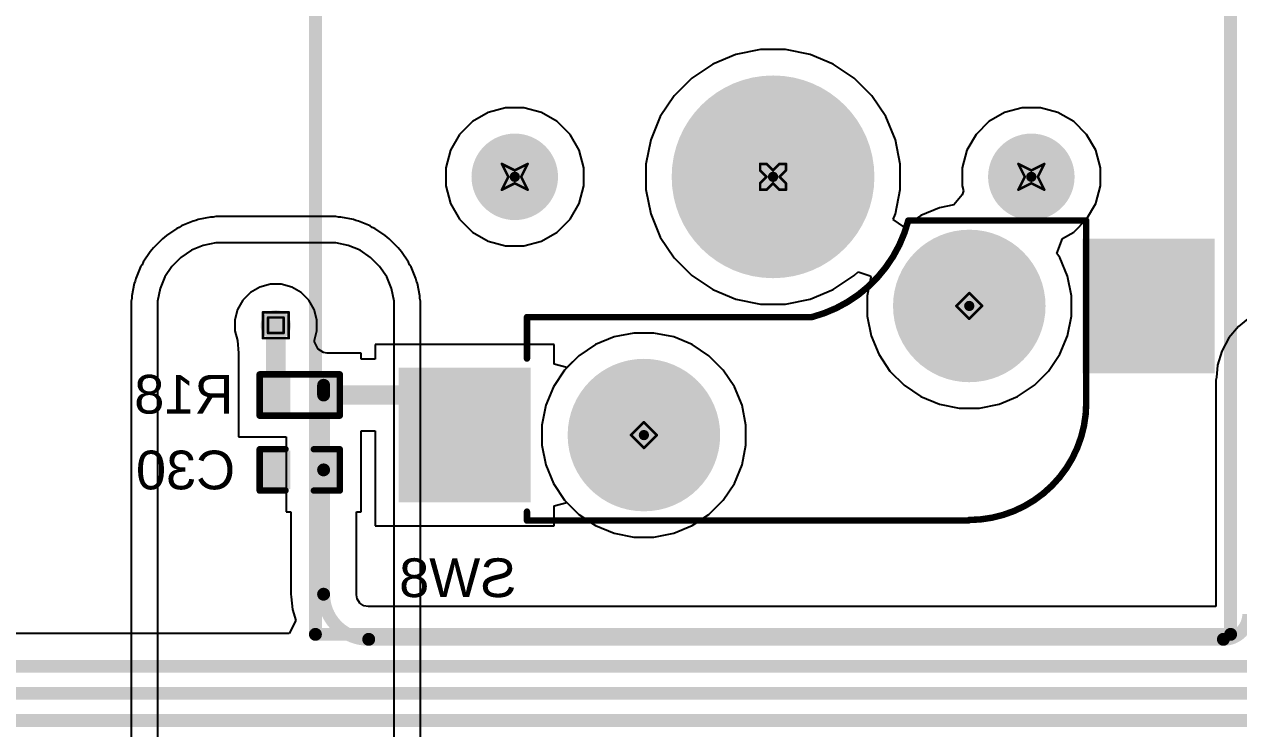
# Model space of a CAD drawing. Header units: inches. Extents: x 0 to 386, y 0 to 148.
# Drawn here: x 84.36 to 108.24, y 49.8 to 63.66 of the extents above; entities that cross this region are included whole.
import ezdxf

# ---------------------------------------------------------------- set-up
doc = ezdxf.new("R2010")
doc.units = ezdxf.units.IN
for name, color, linetype in [('Bottom Layer', 5, 'Continuous'), ('Bottom Overlay', 54, 'Continuous'), ('Bottom Paste', 16, 'Continuous'), ('Bottom Solder', 6, 'Continuous'), ('Drill Drawing', 1, 'Continuous'), ('Pad Holes', 156, 'Continuous'), ('Top Layer', 1, 'Continuous'), ('Top Overlay', 2, 'Continuous'), ('Top Solder', 216, 'Continuous'), ('Via Holes', 16, 'Continuous')]:
    doc.layers.add(name, color=color, linetype=linetype)
doc.styles.add('Arial', font='', dxfattribs={"height": 0.2})
doc.styles.get('Arial').set_extended_font_data('Arial')

# ---------------------------------------------------------------- blocks, each defined once
blk = doc.blocks.new('CPG151101S11_16_B_19')
at = {"layer": 'Bottom Layer'}
for points in [[(5.4750081, 3.8150038), (7.975003099999999, 3.8150038), (7.975003099999999, 1.2649962), (5.4750081, 1.2649962)], [(-7.975003099999999, 1.2750038), (-5.4750081, 1.2750038), (-5.4750081, -1.2750038), (-7.975003099999999, -1.2750038)]]:
    blk.add_hatch(color=5, dxfattribs=at).paths.add_polyline_path(points)
at = {"layer": 'Bottom Paste'}
for points in [[(5.4750081, 3.8150038), (7.975003099999999, 3.8150038), (7.975003099999999, 1.2649962), (5.4750081, 1.2649962)], [(-7.975003099999999, 1.2750038), (-5.4750081, 1.2750038), (-5.4750081, -1.2750038), (-7.975003099999999, -1.2750038)]]:
    blk.add_hatch(color=16, dxfattribs=at).paths.add_polyline_path(points)
at = {"layer": 'Bottom Solder'}
for points in [[(5.4249955, 3.8650164), (8.025015699999999, 3.8650164), (8.025015699999999, 1.2149836), (5.4249955, 1.2149836)], [(-8.025015699999999, 1.3250164), (-5.4249955, 1.3250164), (-5.4249955, -1.3250164), (-8.025015699999999, -1.3250164)]]:
    blk.add_hatch(color=6, dxfattribs=at).paths.add_polyline_path(points)
h = blk.add_hatch(color=6, dxfattribs=at)
edge = h.paths.add_edge_path()
edge.add_arc((3.199892, 2.54), 0.1016, 0, 360)
h = blk.add_hatch(color=6, dxfattribs=at)
edge = h.paths.add_edge_path()
edge.add_arc((-3.199892, 0), 0.1016, 0, 360)
h = blk.add_hatch(color=6, dxfattribs=at)
edge = h.paths.add_edge_path()
edge.add_arc((-4.420108, -2.54), 0.1016, 0, 360)
h = blk.add_hatch(color=6, dxfattribs=at)
edge = h.paths.add_edge_path()
edge.add_arc((0.6598919999999999, -2.54), 0.1016, 0, 360)
h = blk.add_hatch(color=6, dxfattribs=at)
edge = h.paths.add_edge_path()
edge.add_arc((5.739891999999999, -2.54), 0.1016, 0, 360)
at = {"layer": 'Pad Holes'}
h = blk.add_hatch(color=7, dxfattribs=at)
edge = h.paths.add_edge_path()
edge.add_arc((3.199892, 2.54), 1.499997, 0, 360)
h = blk.add_hatch(color=7, dxfattribs=at)
edge = h.paths.add_edge_path()
edge.add_arc((-3.199892, 0), 1.499997, 0, 360)
h = blk.add_hatch(color=7, dxfattribs=at)
edge = h.paths.add_edge_path()
edge.add_arc((0.6598919999999999, -2.54), 1.9939, 0, 360)
h = blk.add_hatch(color=7, dxfattribs=at)
edge = h.paths.add_edge_path()
edge.add_arc((-4.420108, -2.54), 0.8509, 0, 360)
h = blk.add_hatch(color=7, dxfattribs=at)
edge = h.paths.add_edge_path()
edge.add_arc((5.739891999999999, -2.54), 0.8509, 0, 360)
at = {"layer": 'Top Solder'}
h = blk.add_hatch(color=216, dxfattribs=at)
edge = h.paths.add_edge_path()
edge.add_arc((3.199892, 2.54), 0.1016, 0, 360)
h = blk.add_hatch(color=216, dxfattribs=at)
edge = h.paths.add_edge_path()
edge.add_arc((-3.199892, 0), 0.1016, 0, 360)
h = blk.add_hatch(color=216, dxfattribs=at)
edge = h.paths.add_edge_path()
edge.add_arc((-4.420108, -2.54), 0.1016, 0, 360)
h = blk.add_hatch(color=216, dxfattribs=at)
edge = h.paths.add_edge_path()
edge.add_arc((0.6598919999999999, -2.54), 0.1016, 0, 360)
h = blk.add_hatch(color=216, dxfattribs=at)
edge = h.paths.add_edge_path()
edge.add_arc((5.739891999999999, -2.54), 0.1016, 0, 360)
at = {"layer": 'Bottom Overlay', "const_width": 0.127}
for points in [[(-5.499989, 1.9063716, -0.4142135623730951), (-3.1963614, 4.209999199999999)], [(5.499989, 4.2200068, -0.4142135623730951), (5.4899814, 4.209999199999999)], [(-1.99999854, -1.67998394, -0.2716855530014931), (-0.09999726, 0.22001734)]]:
    blk.add_lwpolyline(points, format="xyb", dxfattribs=at)
at = {"layer": 'Bottom Overlay', "const_width": 0.0635}
for points in [[(-3.2281114, 4.209999199999999, 1), (-3.1646114, 4.209999199999999, 1)], [(-3.2181038, 4.2200068, 1), (-3.1546038, 4.2200068, 1)], [(5.4582314, 4.209999199999999, 1), (5.521731399999999, 4.209999199999999, 1)], [(5.468239, 4.2200068, 1), (5.531739, 4.2200068, 1)], [(5.468239, 4.2200068, 1), (5.531739, 4.2200068, 1)], [(5.468239, 4.2200068, 1), (5.531739, 4.2200068, 1)], [(5.468239, 4.046143799999999, 1), (5.531739, 4.046143799999999, 1)], [(-5.531739, 1.9063716, 1), (-5.468239, 1.9063716, 1)], [(-5.531739, 1.9063716, 1), (-5.468239, 1.9063716, 1)], [(5.468239, 1.0338562, 1), (5.531739, 1.0338562, 1)], [(5.468239, 0.4700016, 1), (5.531739, 0.4700016, 1)], [(5.468239, 0.4700016, 1), (5.531739, 0.4700016, 1)], [(5.4682644, 0.4699508, 1), (5.5317644, 0.4699508, 1)], [(5.4682644, 0.4699508, 1), (5.5317644, 0.4699508, 1)], [(-0.1317498, 0.2200148, 1), (-0.0682498, 0.2200148, 1)], [(-0.13174726, 0.22001734, 1), (-0.06824726, 0.22001734, 1)], [(0.1182624, 0.2200148, 1), (0.1817624, 0.2200148, 1)], [(0.1182624, 0.2200148, 1), (0.1817624, 0.2200148, 1)], [(1.1582654, 0.2200148, 1), (1.2217654, 0.2200148, 1)], [(1.1582654, 0.2200148, 1), (1.2217654, 0.2200148, 1)], [(5.4682644, 0.2200148, 1), (5.5317644, 0.2200148, 1)], [(5.4682644, 0.2200148, 1), (5.5317644, 0.2200148, 1)], [(-5.531739, -1.5061438, 1), (-5.468239, -1.5061438, 1)], [(-5.531739, -1.5061438, 1), (-5.468239, -1.5061438, 1)], [(-5.531739, -1.6799814, 1), (-5.468239, -1.6799814, 1)], [(-5.531739, -1.6799814, 1), (-5.468239, -1.6799814, 1)], [(-2.03174854, -1.67998394, 1), (-1.96824854, -1.67998394, 1)], [(-2.031746, -1.6799814, 1), (-1.968246, -1.6799814, 1)]]:
    blk.add_lwpolyline(points, format="xyb", close=True, dxfattribs=at)
at = {"layer": 'Bottom Overlay', "const_width": 0.127}
for points in [[(5.499989, 4.2200068), (-3.1863538, 4.2200068)], [(5.499989, 4.2200068), (5.499989, 4.046143799999999)], [(-5.499989, 1.9063716), (-5.499989, -1.5061438)], [(5.499989, 1.0338562), (5.499989, 0.4700016)], [(5.5000144, 0.4699508), (5.499989, 0.4700016)], [(5.5000144, 0.4699508), (5.5000144, 0.2200148)], [(0.1500124, 0.2200148), (-0.0999998, 0.2200148)], [(1.1900154, 0.2200148), (0.1500124, 0.2200148)], [(5.5000144, 0.2200148), (1.1900154, 0.2200148)], [(-5.499989, -1.5061438), (-5.499989, -1.6799814)], [(-1.999996, -1.6799814), (-5.499989, -1.6799814)]]:
    blk.add_lwpolyline(points, dxfattribs=at)
blk = doc.blocks.new('R___0402_B_55')
at = {"layer": 'Bottom Layer'}
for points in [[(-0.2412999999999999, 0.3174999999999999), (-0.2413000000000001, -0.3175), (-0.6985, -0.3174999999999999), (-0.6985, 0.3175)], [(0.6985, 0.3174999999999999), (0.6985, -0.3175), (0.2412999999999999, -0.3174999999999999), (0.2413000000000001, 0.3175)]]:
    blk.add_hatch(color=5, dxfattribs=at).paths.add_polyline_path(points)
at = {"layer": 'Bottom Paste'}
for points in [[(-0.2412999999999999, 0.3174999999999999), (-0.2413000000000001, -0.3175), (-0.6985, -0.3174999999999999), (-0.6985, 0.3175)], [(0.6985, 0.3174999999999999), (0.6985, -0.3175), (0.2412999999999999, -0.3174999999999999), (0.2413000000000001, 0.3175)]]:
    blk.add_hatch(color=16, dxfattribs=at).paths.add_polyline_path(points)
at = {"layer": 'Bottom Solder'}
for points in [[(-0.1862988399999999, 0.3725011599999999), (-0.18629884, -0.3725011600000001), (-0.75350116, -0.3725011599999999), (-0.75350116, 0.3725011600000001)], [(0.75350116, 0.3725011599999999), (0.75350116, -0.3725011600000001), (0.1862988399999999, -0.3725011599999999), (0.18629884, 0.3725011600000001)]]:
    blk.add_hatch(color=6, dxfattribs=at).paths.add_polyline_path(points)
at = {"layer": 'Bottom Overlay'}
for points, const_width in [([(-0.7874, 0.4064), (0.7874, 0.4064)], 0.127), ([(-0.7874, -0.4064), (-0.7874, 0.4064)], 0.127), ([(-0.8128, 0.4318), (0.8128, 0.4318)], 0.0032258), ([(0.7874, -0.4064), (0.7874, 0.4064)], 0.127), ([(-0.7874, -0.4064), (0.7874, -0.4064)], 0.127)]:
    blk.add_lwpolyline(points, dxfattribs=dict(at, const_width=const_width))
for points, const_width in [([(-0.8191499999999999, 0.4064, 1), (-0.7556499999999999, 0.4064, 1)], 0.0635), ([(-0.8191499999999999, 0.4064, 1), (-0.7556499999999999, 0.4064, 1)], 0.0635), ([(-0.81360518, 0.4318, 1), (-0.8119948199999999, 0.4318, 1)], 0.0016129), ([(0.7556499999999999, 0.4064, 1), (0.8191499999999999, 0.4064, 1)], 0.0635), ([(0.7556499999999999, 0.4064, 1), (0.8191499999999999, 0.4064, 1)], 0.0635), ([(0.8119948199999999, 0.4318, 1), (0.81360518, 0.4318, 1)], 0.0016129), ([(-0.8191499999999999, -0.4064, 1), (-0.7556499999999999, -0.4064, 1)], 0.0635), ([(-0.8191499999999999, -0.4064, 1), (-0.7556499999999999, -0.4064, 1)], 0.0635), ([(0.7556499999999999, -0.4064, 1), (0.8191499999999999, -0.4064, 1)], 0.0635), ([(0.7556499999999999, -0.4064, 1), (0.8191499999999999, -0.4064, 1)], 0.0635)]:
    blk.add_lwpolyline(points, format="xyb", close=True, dxfattribs=dict(at, const_width=const_width))
blk = doc.blocks.new('____0402_B_96')
at = {"layer": 'Bottom Layer'}
for points in [[(-0.2412999999999999, 0.3174999999999999), (-0.2413000000000001, -0.3175), (-0.6985, -0.3174999999999999), (-0.6985, 0.3175)], [(0.6985, 0.3174999999999999), (0.6985, -0.3175), (0.2412999999999999, -0.3174999999999999), (0.2413000000000001, 0.3175)]]:
    blk.add_hatch(color=5, dxfattribs=at).paths.add_polyline_path(points)
at = {"layer": 'Bottom Paste'}
for points in [[(-0.2412999999999999, 0.3174999999999999), (-0.2413000000000001, -0.3175), (-0.6985, -0.3174999999999999), (-0.6985, 0.3175)], [(0.6985, 0.3174999999999999), (0.6985, -0.3175), (0.2412999999999999, -0.3174999999999999), (0.2413000000000001, 0.3175)]]:
    blk.add_hatch(color=16, dxfattribs=at).paths.add_polyline_path(points)
at = {"layer": 'Bottom Solder'}
for points in [[(-0.1813001199999999, 0.3774998799999999), (-0.1813001200000001, -0.3774998800000001), (-0.7584998799999999, -0.3774998799999999), (-0.7584998799999999, 0.3774998800000001)], [(0.7584998799999999, 0.3774998799999999), (0.7584998799999999, -0.3774998800000001), (0.1813001199999999, -0.3774998799999999), (0.1813001200000001, 0.3774998800000001)]]:
    blk.add_hatch(color=6, dxfattribs=at).paths.add_polyline_path(points)
at = {"layer": 'Bottom Overlay', "const_width": 0.127}
for points in [[(-0.7874, -0.4064), (-0.7874, 0.4064)], [(-0.7874, 0.4064), (-0.2794, 0.4064)], [(0.2794, 0.4064), (0.7874, 0.4064)], [(0.7874, -0.4064), (0.7874, 0.4064)], [(-0.7874, -0.4064), (-0.2794, -0.4064)], [(0.2794, -0.4064), (0.7874, -0.4064)]]:
    blk.add_lwpolyline(points, dxfattribs=at)
at = {"layer": 'Bottom Overlay', "const_width": 0.0635}
for points in [[(-0.8191499999999999, 0.4064, 1), (-0.7556499999999999, 0.4064, 1)], [(-0.8191499999999999, 0.4064, 1), (-0.7556499999999999, 0.4064, 1)], [(-0.31115, 0.4064, 1), (-0.24765, 0.4064, 1)], [(0.24765, 0.4064, 1), (0.31115, 0.4064, 1)], [(0.7556499999999999, 0.4064, 1), (0.8191499999999999, 0.4064, 1)], [(0.7556499999999999, 0.4064, 1), (0.8191499999999999, 0.4064, 1)], [(-0.8191499999999999, -0.4064, 1), (-0.7556499999999999, -0.4064, 1)], [(-0.8191499999999999, -0.4064, 1), (-0.7556499999999999, -0.4064, 1)], [(-0.31115, -0.4064, 1), (-0.24765, -0.4064, 1)], [(0.24765, -0.4064, 1), (0.31115, -0.4064, 1)], [(0.7556499999999999, -0.4064, 1), (0.8191499999999999, -0.4064, 1)], [(0.7556499999999999, -0.4064, 1), (0.8191499999999999, -0.4064, 1)]]:
    blk.add_lwpolyline(points, format="xyb", close=True, dxfattribs=at)

msp = doc.modelspace()

# ---------------------------------------------------------------- hatches: boundary and pattern name
at = {"layer": 'Bottom Layer'}
h = msp.add_hatch(color=5, dxfattribs=at)
edge = h.paths.add_edge_path()
edge.add_arc((89.305384, 57.73969147999999), 0.2999994, 0, 360)
at = {"layer": 'Top Layer'}
h = msp.add_hatch(color=1, dxfattribs=at)
edge = h.paths.add_edge_path()
edge.add_arc((89.305384, 57.73969147999999), 0.2999994, 0, 360)
at = {"layer": 'Via Holes'}
h = msp.add_hatch(color=7, dxfattribs=at)
edge = h.paths.add_edge_path()
edge.add_arc((89.305384, 57.73969147999999), 0.1499997, 0, 360)

# ---------------------------------------------------------------- linework, layer by layer
at = {"layer": 'Bottom Layer'}
for p, q in [((98.35511444, 63.06575906), (97.89979911999998, 62.87716151999999)), ((98.83847644, 63.16190567999999), (98.35511444, 63.06575906)), ((99.33130756, 63.16190567999999), (98.83847644, 63.16190567999999)), ((99.81466956, 63.06575906), (99.33130756, 63.16190567999999)), ((100.26998488, 62.87716151999999), (99.81466956, 63.06575906)), ((97.89979911999998, 62.87716151999999), (97.49002346, 62.60335713999999)), ((100.67976054, 62.60335713999999), (100.26998488, 62.87716151999999)), ((97.49002346, 62.60335713999999), (97.14154054, 62.25487422)), ((101.02824346, 62.25487422), (100.67976054, 62.60335713999999)), ((97.14154054, 62.25487422), (96.86773615999999, 61.84509856)), ((101.30204784, 61.84509856), (101.02824346, 62.25487422)), ((93.48037692, 61.92629728), (93.17050961999999, 61.74739492)), ((93.82598963999999, 62.01890568), (93.48037692, 61.92629728)), ((94.18379436, 62.01890568), (93.82598963999999, 62.01890568)), ((94.52940708, 61.92629728), (94.18379436, 62.01890568)), ((94.83927437999999, 61.74739492), (94.52940708, 61.92629728)), ((103.64037692, 61.92629728), (103.33050962, 61.74739492)), ((103.98598964, 62.01890568), (103.64037692, 61.92629728)), ((104.34379436, 62.01890568), (103.98598964, 62.01890568)), ((104.68940708, 61.92629728), (104.34379436, 62.01890568)), ((104.99927438, 61.74739492), (104.68940708, 61.92629728)), ((93.17050961999999, 61.74739492), (92.91750275999999, 61.49438806)), ((95.09228123999999, 61.49438806), (94.83927437999999, 61.74739492)), ((96.86773615999999, 61.84509856), (96.67913862, 61.38978324)), ((101.49064538, 61.38978324), (101.30204784, 61.84509856)), ((103.33050962, 61.74739492), (103.07750276, 61.49438806)), ((105.25228124, 61.49438806), (104.99927438, 61.74739492)), ((92.91750275999999, 61.49438806), (92.7386004, 61.18452076)), ((95.27118359999999, 61.18452076), (95.09228123999999, 61.49438806)), ((96.67913862, 61.38978324), (96.58299199999999, 60.90642124)), ((101.586792, 60.90642124), (101.49064538, 61.38978324)), ((103.07750276, 61.49438806), (102.8986004, 61.18452076)), ((105.4311836, 61.18452076), (105.25228124, 61.49438806)), ((92.7386004, 61.18452076), (92.64599199999999, 60.83890803999999)), ((95.36379199999999, 60.83890803999999), (95.27118359999999, 61.18452076)), ((102.8986004, 61.18452076), (102.805992, 60.83890803999999)), ((105.523792, 60.83890803999999), (105.4311836, 61.18452076)), ((92.64599199999999, 60.83890803999999), (92.64599199999999, 60.48110332)), ((95.36379199999999, 60.48110332), (95.36379199999999, 60.83890803999999)), ((96.58299199999999, 60.90642124), (96.58299199999999, 60.41359011999999)), ((101.586792, 60.41359011999999), (101.586792, 60.90642124)), ((102.805992, 60.83890803999999), (102.805992, 60.48110332)), ((105.523792, 60.48110332), (105.523792, 60.83890803999999)), ((92.64599199999999, 60.48110332), (92.7386004, 60.13549059999999)), ((95.27118359999999, 60.13549059999999), (95.36379199999999, 60.48110332)), ((102.805992, 60.48110332), (102.83254516, 60.38200522)), ((105.4311836, 60.13549059999999), (105.523792, 60.48110332)), ((96.58299199999999, 60.41359011999999), (96.67913862, 59.93022812)), ((101.49064538, 59.93022812), (101.586792, 60.41359011999999)), ((102.80713246, 60.30662817999999), (102.64317292, 60.10736772)), ((102.83254516, 60.38200522), (102.80713246, 60.30662817999999)), ((92.7386004, 60.13549059999999), (92.91750275999999, 59.8256233)), ((95.09228123999999, 59.8256233), (95.27118359999999, 60.13549059999999)), ((102.3589647, 60.05083494), (101.99353236, 59.89946871999999)), ((102.64317292, 60.10736772), (102.3589647, 60.05083494)), ((105.25228124, 59.8256233), (105.4311836, 60.13549059999999)), ((92.91750275999999, 59.8256233), (93.17050961999999, 59.57261644)), ((94.83927437999999, 59.57261644), (95.09228123999999, 59.8256233)), ((96.67913862, 59.93022812), (96.86773615999999, 59.4749128)), ((101.44446564, 59.81874244), (101.49064538, 59.93022812)), ((101.65979922, 59.67486414), (101.44446564, 59.81874244)), ((101.99353236, 59.89946871999999), (101.66465316, 59.67971807999999)), ((104.99927438, 59.57261644), (105.25228124, 59.8256233)), ((93.17050961999999, 59.57261644), (93.48037692, 59.39371408)), ((94.52940708, 59.39371408), (94.83927437999999, 59.57261644)), ((101.66465316, 59.67971807999999), (101.65979922, 59.67486414)), ((104.7793815, 59.44566216), (104.99927438, 59.57261644)), ((93.48037692, 59.39371408), (93.82598963999999, 59.30110568)), ((93.82598963999999, 59.30110568), (94.18379436, 59.30110568)), ((94.18379436, 59.30110568), (94.52940708, 59.39371408)), ((96.86773615999999, 59.4749128), (97.14154054, 59.06513713999999)), ((104.66859178, 59.15428098), (104.7793815, 59.44566216)), ((97.14154054, 59.06513713999999), (97.49002346, 58.71665422)), ((104.72413904, 59.07114932), (104.66859178, 59.15428098)), ((104.87550526, 58.70571698), (104.72413904, 59.07114932)), ((100.67976054, 58.71665422), (100.75713656, 58.79403024)), ((100.75713656, 58.79403024), (100.99449448, 58.70951935999999)), ((89.1990088, 58.54769088), (88.99350756, 58.49262622)), ((89.41175919999999, 58.54769088), (89.1990088, 58.54769088)), ((89.61726044, 58.49262622), (89.41175919999999, 58.54769088)), ((97.49002346, 58.71665422), (97.89979911999998, 58.44284984)), ((100.26998488, 58.44284984), (100.67976054, 58.71665422)), ((101.01032376, 58.68800556), (100.936679, 58.31777516)), ((100.99449448, 58.70951935999999), (101.01032376, 58.68800556)), ((104.952673, 58.31777516), (104.87550526, 58.70571698)), ((88.80926104, 58.38625102), (88.65882445999999, 58.23581443999999)), ((88.99350756, 58.49262622), (88.80926104, 58.38625102)), ((89.80150696, 58.38625102), (89.61726044, 58.49262622)), ((89.95194354, 58.23581443999999), (89.80150696, 58.38625102)), ((97.89979911999998, 58.44284984), (98.35511444, 58.25425229999999)), ((99.81466956, 58.25425229999999), (100.26998488, 58.44284984)), ((100.936679, 58.31777516), (100.936679, 57.9222362)), ((104.952673, 57.9222362), (104.952673, 58.31777516)), ((88.55244925999999, 58.05156792), (88.49738459999999, 57.84606667999999)), ((88.65882445999999, 58.23581443999999), (88.55244925999999, 58.05156792)), ((90.05831874, 58.05156792), (89.95194354, 58.23581443999999)), ((90.11338339999999, 57.84606667999999), (90.05831874, 58.05156792)), ((98.35511444, 58.25425229999999), (98.83847644, 58.15810568)), ((98.83847644, 58.15810568), (99.33130756, 58.15810568)), ((99.33130756, 58.15810568), (99.81466956, 58.25425229999999)), ((88.49738459999999, 57.84606667999999), (88.49738459999999, 57.63331628)), ((90.11338339999999, 57.63331628), (90.11338339999999, 57.84606667999999)), ((100.936679, 57.9222362), (101.01384674, 57.53429438)), ((104.87550526, 57.53429438), (104.952673, 57.9222362)), ((108.46309778, 57.90270867999999), (108.23697682, 57.71713628)), ((88.49738459999999, 57.63331628), (88.54930981999999, 57.43952698)), ((90.06361718, 57.44759147999999), (90.11338339999999, 57.63331628)), ((96.34712252, 57.58800268), (95.95918069999999, 57.51083494)), ((96.74266148, 57.58800268), (96.34712252, 57.58800268)), ((97.13060329999999, 57.51083494), (96.74266148, 57.58800268)), ((108.23697682, 57.71713628), (108.05140442, 57.49101532)), ((88.54930981999999, 57.43952698), (88.56878146, 57.19359148)), ((90.06540788, 57.41376122), (90.06361718, 57.44759147999999)), ((90.13821189999999, 57.26942064), (90.06540788, 57.41376122)), ((94.7777759, 57.36300948), (91.26178089999999, 57.36300948)), ((91.26178089999999, 57.36300948), (91.26178089999999, 57.07261889999999)), ((94.7777759, 56.97252258), (94.7777759, 57.36300948)), ((95.59374835999999, 57.35946872), (95.26486915999999, 57.13971807999999)), ((95.95918069999999, 57.51083494), (95.59374835999999, 57.35946872)), ((97.49603563999999, 57.35946872), (97.13060329999999, 57.51083494)), ((97.82491484, 57.13971807999999), (97.49603563999999, 57.35946872)), ((101.01384674, 57.53429438), (101.16521296, 57.16886204)), ((104.72413904, 57.16886204), (104.87550526, 57.53429438)), ((108.05140442, 57.49101532), (107.9135129, 57.23303513999999)), ((88.56878146, 57.19359148), (88.56877892, 57.19358893999999)), ((88.56877892, 57.19358893999999), (88.568784, 57.1935864)), ((88.568784, 57.1935864), (88.568784, 55.54259148000001)), ((90.24518653999999, 57.20726175999999), (90.13821189999999, 57.26942064)), ((90.31390877999999, 57.19359148), (90.24518653999999, 57.20726175999999)), ((90.98178399999999, 57.19359148), (90.31390877999999, 57.19359148)), ((90.98178399999999, 57.07261889999999), (90.98178399999999, 57.19359148)), ((95.26486915999999, 57.13971807999999), (95.0317759, 56.90662482)), ((98.10460439999999, 56.86002851999999), (97.82491484, 57.13971807999999)), ((101.16521296, 57.16886204), (101.3849636, 56.83998284)), ((104.5043884, 56.83998284), (104.72413904, 57.16886204)), ((107.9135129, 57.23303513999999), (107.82859816, 56.9531119)), ((91.26178089999999, 57.07261889999999), (90.98178399999999, 57.07261889999999)), ((95.0317759, 56.90662482), (94.7777759, 56.97252258)), ((98.32435504, 56.53114932), (98.10460439999999, 56.86002851999999)), ((107.82859816, 56.9531119), (107.8050803, 56.71433158)), ((101.3849636, 56.83998284), (101.66465316, 56.56029328)), ((104.22469884, 56.56029328), (104.5043884, 56.83998284)), ((107.8050803, 56.71433158), (107.79467138, 56.66199996)), ((107.79467138, 56.66199996), (107.79467138, 52.20943837999999)), ((98.47572126, 56.16571698), (98.32435504, 56.53114932)), ((101.66465316, 56.56029328), (101.99353236, 56.34054264)), ((103.89581964, 56.34054264), (104.22469884, 56.56029328)), ((98.552889, 55.77777516), (98.47572126, 56.16571698)), ((101.99353236, 56.34054264), (102.3589647, 56.18917642)), ((102.3589647, 56.18917642), (102.74690652, 56.11200868)), ((103.14244548, 56.11200868), (103.5303873, 56.18917642)), ((103.5303873, 56.18917642), (103.89581964, 56.34054264)), ((102.74690652, 56.11200868), (103.14244548, 56.11200868)), ((90.98178399999999, 54.06938639999999), (90.98178399999999, 55.66356405999999)), ((90.98178399999999, 55.66356405999999), (91.26178089999999, 55.66356405999999)), ((91.26178089999999, 55.66356405999999), (91.26178089999999, 53.79700188)), ((98.552889, 55.3822362), (98.552889, 55.77777516)), ((88.568784, 55.54259148000001), (89.508584, 55.54259148000001)), ((89.508584, 55.54259148000001), (89.508584, 54.06938639999999)), ((98.47572126, 54.99429438), (98.552889, 55.3822362)), ((98.32435504, 54.62886204), (98.47572126, 54.99429438)), ((98.10460439999999, 54.29998283999999), (98.32435504, 54.62886204)), ((94.7777759, 54.18748878), (95.0317759, 54.25338654)), ((95.0317759, 54.25338654), (95.26486915999999, 54.02029328)), ((97.82491484, 54.02029328), (98.10460439999999, 54.29998283999999)), ((89.508584, 54.06938639999999), (89.59774307999999, 54.06938639999999)), ((89.59774307999999, 54.06938639999999), (89.59774307999999, 52.44927788)), ((90.89262491999999, 52.44927788), (90.89262491999999, 54.06938639999999)), ((90.89262491999999, 54.06938639999999), (90.98178399999999, 54.06938639999999)), ((94.7777759, 53.79700188), (94.7777759, 54.18748878)), ((95.26486915999999, 54.02029328), (95.59374835999999, 53.80054264)), ((97.49603563999999, 53.80054264), (97.82491484, 54.02029328)), ((91.26178089999999, 53.79700188), (94.7777759, 53.79700188)), ((95.59374835999999, 53.80054264), (95.95918069999999, 53.64917642)), ((97.13060329999999, 53.64917642), (97.49603563999999, 53.80054264)), ((95.95918069999999, 53.64917642), (96.34712252, 53.57200868)), ((96.34712252, 53.57200868), (96.74266148, 53.57200868)), ((96.74266148, 53.57200868), (97.13060329999999, 53.64917642)), ((89.59774307999999, 52.44927788), (89.6077964, 52.3987395)), ((89.6077964, 52.3987395), (89.63221087999999, 52.15085835999999)), ((90.8904075, 52.43812982), (90.89262491999999, 52.44927788)), ((90.90678541999999, 52.35579825999999), (90.8904075, 52.43812982)), ((90.95973679999999, 52.27655025999999), (90.90678541999999, 52.35579825999999)), ((89.63221087999999, 52.15085835999999), (89.69861664, 51.93194338)), ((91.0389848, 52.22359888), (90.95973679999999, 52.27655025999999)), ((91.12131636, 52.20722096), (91.0389848, 52.22359888)), ((91.13246441999999, 52.20943837999999), (91.12131636, 52.20722096)), ((107.79467138, 52.20943837999999), (91.13246441999999, 52.20943837999999)), ((89.69861664, 51.93194338), (89.56829685999999, 51.67794084)), ((89.56829685999999, 51.67794084), (63.08556343999999, 51.67794084))]:
    msp.add_line(p, q, dxfattribs=at)
for points, const_width in [([(89.305384, 56.42088538), (89.305384, 57.73969147999999)], 0.3809999999999999), ([(90.245184, 56.36809148), (90.245184, 56.55982084)], 0.254), ([(90.245184, 56.36809148), (92.23169259999999, 56.36809148)], 0.3809999999999999), ([(90.245184, 54.8948864), (90.245184, 56.36809148)], 0.254), ([(90.245184, 52.44927788), (90.245184, 54.8948864)], 0.254), ([(91.13246441999999, 51.56199745999999), (107.94189232, 51.56199745999999)], 0.254), ([(63.0811286, 51.03049992), (108.46661314, 51.03049992)], 0.254), ([(23.12309574, 50.49900237999999), (108.89492318, 50.49900237999999)], 0.254), ([(23.03755108, 49.96750484), (109.4108683, 49.96750484)], 0.254)]:
    msp.add_lwpolyline(points, dxfattribs=dict(at, const_width=const_width))
for points, const_width in [([(89.210134, 57.73969147999999, 1), (89.400634, 57.73969147999999, 1)], 0.1905), ([(89.210134, 56.42088538, 1), (89.400634, 56.42088538, 1)], 0.1905), ([(90.181684, 56.55982084, 1), (90.308684, 56.55982084, 1)], 0.127), ([(90.14993399999999, 56.36809148, 1), (90.34043399999999, 56.36809148, 1)], 0.1905), ([(90.181684, 56.36809148, 1), (90.308684, 56.36809148, 1)], 0.127), ([(90.181684, 56.36809148, 1), (90.308684, 56.36809148, 1)], 0.127), ([(92.1364426, 56.36809148, 1), (92.3269426, 56.36809148, 1)], 0.1905), ([(90.181684, 54.8948864, 1), (90.308684, 54.8948864, 1)], 0.127), ([(90.181684, 54.8948864, 1), (90.308684, 54.8948864, 1)], 0.127), ([(90.181684, 52.44927788, 1), (90.308684, 52.44927788, 1)], 0.127), ([(90.181684, 52.44927788, 1), (90.308684, 52.44927788, 1)], 0.127), ([(91.06896442, 51.56199745999999, 1), (91.19596442, 51.56199745999999, 1)], 0.127), ([(91.06896442, 51.56199745999999, 1), (91.19596442, 51.56199745999999, 1)], 0.127), ([(107.87839232, 51.56199745999999, 1), (108.00539232, 51.56199745999999, 1)], 0.127), ([(107.87839232, 51.56199745999999, 1), (108.00539232, 51.56199745999999, 1)], 0.127)]:
    msp.add_lwpolyline(points, format="xyb", close=True, dxfattribs=dict(at, const_width=const_width))
at = {"layer": 'Bottom Layer', "const_width": 0.254}
for points in [[(91.13246441999999, 51.56199745999999, -0.4142135623730951), (90.245184, 52.44927788)], [(108.4421123, 52.06221744, -0.4142135623730951), (107.94189232, 51.56199745999999)]]:
    msp.add_lwpolyline(points, format="xyb", dxfattribs=at)
at = {"layer": 'Drill Drawing', "const_width": 0.0508}
for points in [[(93.750892, 60.91400568), (94.004892, 60.78700568)], [(93.750892, 60.91400568), (93.877892, 60.66000567999999)], [(94.004892, 60.78700568), (94.258892, 60.91400568)], [(94.131892, 60.66000567999999), (94.258892, 60.91400568)], [(98.83089199999999, 60.78700568), (98.83089199999999, 60.91400568)], [(98.83089199999999, 60.91400568), (98.957892, 60.91400568)], [(98.957892, 60.91400568), (99.084892, 60.78700568)], [(99.084892, 60.78700568), (99.21189199999999, 60.91400568)], [(99.21189199999999, 60.91400568), (99.33889199999999, 60.91400568)], [(99.33889199999999, 60.78700568), (99.33889199999999, 60.91400568)], [(103.910892, 60.91400568), (104.164892, 60.78700568)], [(103.910892, 60.91400568), (104.037892, 60.66000567999999)], [(104.164892, 60.78700568), (104.418892, 60.91400568)], [(104.291892, 60.66000567999999), (104.418892, 60.91400568)], [(93.750892, 60.40600568), (93.877892, 60.66000567999999)], [(94.131892, 60.66000567999999), (94.258892, 60.40600568)], [(98.83089199999999, 60.78700568), (98.957892, 60.66000567999999)], [(98.83089199999999, 60.53300568), (98.957892, 60.66000567999999)], [(99.21189199999999, 60.66000567999999), (99.33889199999999, 60.78700568)], [(99.21189199999999, 60.66000567999999), (99.33889199999999, 60.53300568)], [(103.910892, 60.40600568), (104.037892, 60.66000567999999)], [(104.291892, 60.66000567999999), (104.418892, 60.40600568)], [(93.750892, 60.40600568), (94.004892, 60.53300568)], [(94.004892, 60.53300568), (94.258892, 60.40600568)], [(98.83089199999999, 60.40600568), (98.83089199999999, 60.53300568)], [(98.83089199999999, 60.40600568), (98.957892, 60.40600568)], [(98.957892, 60.40600568), (99.084892, 60.53300568)], [(99.084892, 60.53300568), (99.21189199999999, 60.40600568)], [(99.21189199999999, 60.40600568), (99.33889199999999, 60.40600568)], [(99.33889199999999, 60.40600568), (99.33889199999999, 60.53300568)], [(103.910892, 60.40600568), (104.164892, 60.53300568)], [(104.164892, 60.53300568), (104.418892, 60.40600568)], [(102.690676, 58.12000568), (102.944676, 58.37400568)], [(102.944676, 58.37400568), (103.198676, 58.12000568)], [(102.690676, 58.12000568), (102.944676, 57.86600567999999)], [(102.944676, 57.86600567999999), (103.198676, 58.12000568)], [(89.051384, 57.99369148), (89.559384, 57.99369148)], [(89.051384, 57.48569148), (89.051384, 57.99369148)], [(89.15298399999999, 57.89209148), (89.45778399999999, 57.89209148)], [(89.15298399999999, 57.58729148), (89.15298399999999, 57.89209148)], [(89.45778399999999, 57.58729148), (89.45778399999999, 57.89209148)], [(89.559384, 57.48569148), (89.559384, 57.99369148)], [(89.15298399999999, 57.58729148), (89.45778399999999, 57.58729148)], [(89.051384, 57.48569148), (89.559384, 57.48569148)], [(96.29089199999999, 55.58000568), (96.54489199999999, 55.83400567999999)], [(96.54489199999999, 55.83400567999999), (96.798892, 55.58000568)], [(96.29089199999999, 55.58000568), (96.54489199999999, 55.32600567999999)], [(96.54489199999999, 55.32600567999999), (96.798892, 55.58000568)]]:
    msp.add_lwpolyline(points, dxfattribs=at)
at = {"layer": 'Drill Drawing', "const_width": 0.0254}
for points in [[(93.738192, 60.91400568, 1), (93.76359199999999, 60.91400568, 1)], [(93.738192, 60.91400568, 1), (93.76359199999999, 60.91400568, 1)], [(94.246192, 60.91400568, 1), (94.271592, 60.91400568, 1)], [(94.246192, 60.91400568, 1), (94.271592, 60.91400568, 1)], [(98.818192, 60.91400568, 1), (98.843592, 60.91400568, 1)], [(98.818192, 60.91400568, 1), (98.843592, 60.91400568, 1)], [(98.94519199999999, 60.91400568, 1), (98.970592, 60.91400568, 1)], [(98.94519199999999, 60.91400568, 1), (98.970592, 60.91400568, 1)], [(99.199192, 60.91400568, 1), (99.224592, 60.91400568, 1)], [(99.199192, 60.91400568, 1), (99.224592, 60.91400568, 1)], [(99.326192, 60.91400568, 1), (99.351592, 60.91400568, 1)], [(99.326192, 60.91400568, 1), (99.351592, 60.91400568, 1)], [(103.898192, 60.91400568, 1), (103.923592, 60.91400568, 1)], [(103.898192, 60.91400568, 1), (103.923592, 60.91400568, 1)], [(104.406192, 60.91400568, 1), (104.431592, 60.91400568, 1)], [(104.406192, 60.91400568, 1), (104.431592, 60.91400568, 1)], [(93.865192, 60.66000567999999, 1), (93.890592, 60.66000567999999, 1)], [(93.865192, 60.66000567999999, 1), (93.890592, 60.66000567999999, 1)], [(93.992192, 60.78700568, 1), (94.017592, 60.78700568, 1)], [(93.992192, 60.78700568, 1), (94.017592, 60.78700568, 1)], [(94.119192, 60.66000567999999, 1), (94.14459199999999, 60.66000567999999, 1)], [(94.119192, 60.66000567999999, 1), (94.14459199999999, 60.66000567999999, 1)], [(98.818192, 60.78700568, 1), (98.843592, 60.78700568, 1)], [(98.818192, 60.78700568, 1), (98.843592, 60.78700568, 1)], [(98.94519199999999, 60.66000567999999, 1), (98.970592, 60.66000567999999, 1)], [(98.94519199999999, 60.66000567999999, 1), (98.970592, 60.66000567999999, 1)], [(99.07219199999999, 60.78700568, 1), (99.09759199999999, 60.78700568, 1)], [(99.07219199999999, 60.78700568, 1), (99.09759199999999, 60.78700568, 1)], [(99.199192, 60.66000567999999, 1), (99.224592, 60.66000567999999, 1)], [(99.199192, 60.66000567999999, 1), (99.224592, 60.66000567999999, 1)], [(99.326192, 60.78700568, 1), (99.351592, 60.78700568, 1)], [(99.326192, 60.78700568, 1), (99.351592, 60.78700568, 1)], [(104.025192, 60.66000567999999, 1), (104.050592, 60.66000567999999, 1)], [(104.025192, 60.66000567999999, 1), (104.050592, 60.66000567999999, 1)], [(104.152192, 60.78700568, 1), (104.177592, 60.78700568, 1)], [(104.152192, 60.78700568, 1), (104.177592, 60.78700568, 1)], [(104.279192, 60.66000567999999, 1), (104.304592, 60.66000567999999, 1)], [(104.279192, 60.66000567999999, 1), (104.304592, 60.66000567999999, 1)], [(93.738192, 60.40600568, 1), (93.76359199999999, 60.40600568, 1)], [(93.738192, 60.40600568, 1), (93.76359199999999, 60.40600568, 1)], [(93.992192, 60.53300568, 1), (94.017592, 60.53300568, 1)], [(93.992192, 60.53300568, 1), (94.017592, 60.53300568, 1)], [(94.246192, 60.40600568, 1), (94.271592, 60.40600568, 1)], [(94.246192, 60.40600568, 1), (94.271592, 60.40600568, 1)], [(98.818192, 60.53300568, 1), (98.843592, 60.53300568, 1)], [(98.818192, 60.53300568, 1), (98.843592, 60.53300568, 1)], [(98.818192, 60.40600568, 1), (98.843592, 60.40600568, 1)], [(98.818192, 60.40600568, 1), (98.843592, 60.40600568, 1)], [(98.94519199999999, 60.40600568, 1), (98.970592, 60.40600568, 1)], [(98.94519199999999, 60.40600568, 1), (98.970592, 60.40600568, 1)], [(99.07219199999999, 60.53300568, 1), (99.09759199999999, 60.53300568, 1)], [(99.07219199999999, 60.53300568, 1), (99.09759199999999, 60.53300568, 1)], [(99.199192, 60.40600568, 1), (99.224592, 60.40600568, 1)], [(99.199192, 60.40600568, 1), (99.224592, 60.40600568, 1)], [(99.326192, 60.53300568, 1), (99.351592, 60.53300568, 1)], [(99.326192, 60.53300568, 1), (99.351592, 60.53300568, 1)], [(99.326192, 60.40600568, 1), (99.351592, 60.40600568, 1)], [(99.326192, 60.40600568, 1), (99.351592, 60.40600568, 1)], [(103.898192, 60.40600568, 1), (103.923592, 60.40600568, 1)], [(103.898192, 60.40600568, 1), (103.923592, 60.40600568, 1)], [(104.152192, 60.53300568, 1), (104.177592, 60.53300568, 1)], [(104.152192, 60.53300568, 1), (104.177592, 60.53300568, 1)], [(104.406192, 60.40600568, 1), (104.431592, 60.40600568, 1)], [(104.406192, 60.40600568, 1), (104.431592, 60.40600568, 1)], [(102.931976, 58.37400568, 1), (102.957376, 58.37400568, 1)], [(102.931976, 58.37400568, 1), (102.957376, 58.37400568, 1)], [(102.677976, 58.12000568, 1), (102.703376, 58.12000568, 1)], [(102.677976, 58.12000568, 1), (102.703376, 58.12000568, 1)], [(103.185976, 58.12000568, 1), (103.211376, 58.12000568, 1)], [(103.185976, 58.12000568, 1), (103.211376, 58.12000568, 1)], [(89.03868399999999, 57.99369148, 1), (89.064084, 57.99369148, 1)], [(89.03868399999999, 57.99369148, 1), (89.064084, 57.99369148, 1)], [(89.140284, 57.89209148, 1), (89.165684, 57.89209148, 1)], [(89.140284, 57.89209148, 1), (89.165684, 57.89209148, 1)], [(89.445084, 57.89209148, 1), (89.470484, 57.89209148, 1)], [(89.445084, 57.89209148, 1), (89.470484, 57.89209148, 1)], [(89.54668399999998, 57.99369148, 1), (89.572084, 57.99369148, 1)], [(89.54668399999998, 57.99369148, 1), (89.572084, 57.99369148, 1)], [(102.931976, 57.86600567999999, 1), (102.957376, 57.86600567999999, 1)], [(102.931976, 57.86600567999999, 1), (102.957376, 57.86600567999999, 1)], [(89.140284, 57.58729148, 1), (89.165684, 57.58729148, 1)], [(89.140284, 57.58729148, 1), (89.165684, 57.58729148, 1)], [(89.445084, 57.58729148, 1), (89.470484, 57.58729148, 1)], [(89.445084, 57.58729148, 1), (89.470484, 57.58729148, 1)], [(89.03868399999999, 57.48569148, 1), (89.064084, 57.48569148, 1)], [(89.03868399999999, 57.48569148, 1), (89.064084, 57.48569148, 1)], [(89.54668399999998, 57.48569148, 1), (89.572084, 57.48569148, 1)], [(89.54668399999998, 57.48569148, 1), (89.572084, 57.48569148, 1)], [(96.532192, 55.83400567999999, 1), (96.557592, 55.83400567999999, 1)], [(96.532192, 55.83400567999999, 1), (96.557592, 55.83400567999999, 1)], [(96.27819199999999, 55.58000568, 1), (96.303592, 55.58000568, 1)], [(96.27819199999999, 55.58000568, 1), (96.303592, 55.58000568, 1)], [(96.786192, 55.58000568, 1), (96.81159199999999, 55.58000568, 1)], [(96.786192, 55.58000568, 1), (96.81159199999999, 55.58000568, 1)], [(96.532192, 55.32600567999999, 1), (96.557592, 55.32600567999999, 1)], [(96.532192, 55.32600567999999, 1), (96.557592, 55.32600567999999, 1)]]:
    msp.add_lwpolyline(points, format="xyb", close=True, dxfattribs=at)
at = {"layer": 'Top Layer'}
for p, q in [((98.35511444, 63.06575906), (97.89979911999998, 62.87716151999999)), ((98.83847644, 63.16190567999999), (98.35511444, 63.06575906)), ((99.33130756, 63.16190567999999), (98.83847644, 63.16190567999999)), ((99.81466956, 63.06575906), (99.33130756, 63.16190567999999)), ((100.26998488, 62.87716151999999), (99.81466956, 63.06575906)), ((97.89979911999998, 62.87716151999999), (97.49002346, 62.60335713999999)), ((100.67976054, 62.60335713999999), (100.26998488, 62.87716151999999)), ((97.49002346, 62.60335713999999), (97.14154054, 62.25487422)), ((101.02824346, 62.25487422), (100.67976054, 62.60335713999999)), ((97.14154054, 62.25487422), (96.86773615999999, 61.84509856)), ((101.30204784, 61.84509856), (101.02824346, 62.25487422)), ((93.48037692, 61.92629728), (93.17050961999999, 61.74739492)), ((93.82598963999999, 62.01890568), (93.48037692, 61.92629728)), ((94.18379436, 62.01890568), (93.82598963999999, 62.01890568)), ((94.52940708, 61.92629728), (94.18379436, 62.01890568)), ((94.83927437999999, 61.74739492), (94.52940708, 61.92629728)), ((103.64037692, 61.92629728), (103.33050962, 61.74739492)), ((103.98598964, 62.01890568), (103.64037692, 61.92629728)), ((104.34379436, 62.01890568), (103.98598964, 62.01890568)), ((104.68940708, 61.92629728), (104.34379436, 62.01890568)), ((104.99927438, 61.74739492), (104.68940708, 61.92629728)), ((93.17050961999999, 61.74739492), (92.91750275999999, 61.49438806)), ((95.09228123999999, 61.49438806), (94.83927437999999, 61.74739492)), ((96.86773615999999, 61.84509856), (96.67913862, 61.38978324)), ((101.49064538, 61.38978324), (101.30204784, 61.84509856)), ((103.33050962, 61.74739492), (103.07750276, 61.49438806)), ((105.25228124, 61.49438806), (104.99927438, 61.74739492)), ((92.91750275999999, 61.49438806), (92.7386004, 61.18452076)), ((95.27118359999999, 61.18452076), (95.09228123999999, 61.49438806)), ((96.67913862, 61.38978324), (96.58299199999999, 60.90642124)), ((101.586792, 60.90642124), (101.49064538, 61.38978324)), ((103.07750276, 61.49438806), (102.8986004, 61.18452076)), ((105.4311836, 61.18452076), (105.25228124, 61.49438806)), ((92.7386004, 61.18452076), (92.64599199999999, 60.83890803999999)), ((95.36379199999999, 60.83890803999999), (95.27118359999999, 61.18452076)), ((102.8986004, 61.18452076), (102.805992, 60.83890803999999)), ((105.523792, 60.83890803999999), (105.4311836, 61.18452076)), ((92.64599199999999, 60.83890803999999), (92.64599199999999, 60.48110332)), ((95.36379199999999, 60.48110332), (95.36379199999999, 60.83890803999999)), ((96.58299199999999, 60.90642124), (96.58299199999999, 60.41359011999999)), ((101.586792, 60.41359011999999), (101.586792, 60.90642124)), ((102.805992, 60.83890803999999), (102.805992, 60.48110332)), ((105.523792, 60.48110332), (105.523792, 60.83890803999999)), ((92.64599199999999, 60.48110332), (92.7386004, 60.13549059999999)), ((95.27118359999999, 60.13549059999999), (95.36379199999999, 60.48110332)), ((102.805992, 60.48110332), (102.83254516, 60.38200522)), ((105.4311836, 60.13549059999999), (105.523792, 60.48110332)), ((96.58299199999999, 60.41359011999999), (96.67913862, 59.93022812)), ((101.49064538, 59.93022812), (101.586792, 60.41359011999999)), ((102.80713246, 60.30662817999999), (102.64317292, 60.10736772)), ((102.83254516, 60.38200522), (102.80713246, 60.30662817999999)), ((92.7386004, 60.13549059999999), (92.91750275999999, 59.8256233)), ((95.09228123999999, 59.8256233), (95.27118359999999, 60.13549059999999)), ((102.3589647, 60.05083494), (101.99353236, 59.89946871999999)), ((102.64317292, 60.10736772), (102.3589647, 60.05083494)), ((105.25228124, 59.8256233), (105.4311836, 60.13549059999999)), ((87.6811302, 59.78951212), (87.45000543999998, 59.69377698)), ((87.73116058, 59.79946384), (87.6811302, 59.78951212)), ((87.77829281999999, 59.81898628), (87.73116058, 59.79946384)), ((88.02365427999999, 59.86779237999999), (87.77829281999999, 59.81898628)), ((88.07467018, 59.86779237999999), (88.02365427999999, 59.86779237999999)), ((88.12470309999999, 59.87774409999999), (88.07467018, 59.86779237999999)), ((90.36098005999999, 59.87774664), (88.12470309999999, 59.87774409999999)), ((90.36099275999999, 59.87774409999999), (90.36098005999999, 59.87774664)), ((90.48606235999999, 59.87774409999999), (90.36099275999999, 59.87774409999999)), ((90.53609528, 59.86779237999999), (90.48606235999999, 59.87774409999999)), ((90.58711118, 59.86779237999999), (90.53609528, 59.86779237999999)), ((90.83247264, 59.81898628), (90.58711118, 59.86779237999999)), ((90.87960488, 59.79946384), (90.83247264, 59.81898628)), ((90.92963526, 59.78951212), (90.87960488, 59.79946384)), ((91.16076002, 59.69377698), (90.92963526, 59.78951212)), ((92.91750275999999, 59.8256233), (93.17050961999999, 59.57261644)), ((94.83927437999999, 59.57261644), (95.09228123999999, 59.8256233)), ((96.67913862, 59.93022812), (96.86773615999999, 59.4749128)), ((101.44446564, 59.81874244), (101.49064538, 59.93022812)), ((101.65979922, 59.67486414), (101.44446564, 59.81874244)), ((101.99353236, 59.89946871999999), (101.66465316, 59.67971807999999)), ((104.99927438, 59.57261644), (105.25228124, 59.8256233)), ((87.15244952, 59.50692442), (87.11637644, 59.47084879999999)), ((87.36045773999999, 59.64591068), (87.15244952, 59.50692442)), ((87.40758235999999, 59.66543058), (87.36045773999999, 59.64591068)), ((87.45000543999998, 59.69377698), (87.40758235999999, 59.66543058)), ((91.20317802, 59.66543311999999), (91.16076002, 59.69377698)), ((91.25031025999999, 59.64591068), (91.20317802, 59.66543311999999)), ((91.45831593999999, 59.50692442), (91.25031025999999, 59.64591068)), ((91.49438648, 59.47085387999999), (91.45831593999999, 59.50692442)), ((93.17050961999999, 59.57261644), (93.48037692, 59.39371408)), ((94.52940708, 59.39371408), (94.83927437999999, 59.57261644)), ((101.66465316, 59.67971807999999), (101.65979922, 59.67486414)), ((104.7793815, 59.44566216), (104.99927438, 59.57261644)), ((86.89706776, 59.2656168), (86.86872644, 59.22320134)), ((87.07396351999999, 59.44251002), (86.89706776, 59.2656168)), ((87.11637644, 59.47084879999999), (87.07396351999999, 59.44251002)), ((87.87934163999999, 59.31098627999999), (87.64821687999999, 59.21525113999999)), ((88.12470309999999, 59.35979237999999), (87.87934163999999, 59.31098627999999)), ((88.24978794, 59.35979237999999), (88.12470309999999, 59.35979237999999)), ((90.36098005999999, 59.35979492), (88.24978794, 59.35979237999999)), ((90.36098005999999, 59.35979237999999), (90.36098005999999, 59.35979492)), ((90.48606235999999, 59.35979237999999), (90.36098005999999, 59.35979237999999)), ((90.73142382, 59.31098627999999), (90.48606235999999, 59.35979237999999)), ((90.96254857999999, 59.21525113999999), (90.73142382, 59.31098627999999)), ((91.53680194, 59.44251256), (91.49438648, 59.47085387999999)), ((91.71369516, 59.2656168), (91.53680194, 59.44251256)), ((91.74203393999998, 59.22320387999999), (91.71369516, 59.2656168)), ((93.48037692, 59.39371408), (93.82598963999999, 59.30110568)), ((93.82598963999999, 59.30110568), (94.18379436, 59.30110568)), ((94.18379436, 59.30110568), (94.52940708, 59.39371408)), ((96.86773615999999, 59.4749128), (97.14154054, 59.06513713999999)), ((104.66859178, 59.15428098), (104.7793815, 59.44566216)), ((86.83265589999999, 59.18713079999999), (86.69366964, 58.97912512)), ((86.86872644, 59.22320134), (86.83265589999999, 59.18713079999999)), ((87.4402112, 59.07626488), (87.26331544, 58.89936912)), ((87.64821687999999, 59.21525113999999), (87.4402112, 59.07626488)), ((91.17055425999999, 59.07626488), (90.96254857999999, 59.21525113999999)), ((91.34745002, 58.89936912), (91.17055425999999, 59.07626488)), ((91.77810956, 59.18713079999999), (91.74203393999998, 59.22320387999999)), ((91.91709582, 58.97912258), (91.77810956, 59.18713079999999)), ((97.14154054, 59.06513713999999), (97.49002346, 58.71665422)), ((104.72413904, 59.07114932), (104.66859178, 59.15428098)), ((104.87550526, 58.70571698), (104.72413904, 59.07114932)), ((86.64580334, 58.88957487999999), (86.5500682, 58.65845012)), ((86.6741472, 58.93199288), (86.64580334, 58.88957487999999)), ((86.69366964, 58.97912512), (86.6741472, 58.93199288)), ((87.26331544, 58.89936912), (87.12432918, 58.69136344)), ((91.48643627999999, 58.69136344), (91.34745002, 58.89936912)), ((91.93661571999999, 58.93199795999999), (91.91709582, 58.97912258)), ((91.96496212, 58.88957487999999), (91.93661571999999, 58.93199795999999)), ((92.06069726, 58.65845012), (91.96496212, 58.88957487999999)), ((100.67976054, 58.71665422), (100.75713656, 58.79403024)), ((100.75713656, 58.79403024), (100.99449448, 58.70951935999999)), ((86.52059404, 58.56128242), (86.47179048, 58.31592096)), ((86.54011648, 58.60841212), (86.52059404, 58.56128242)), ((86.5500682, 58.65845012), (86.54011648, 58.60841212)), ((87.12432918, 58.69136344), (87.02859404, 58.46023868)), ((91.58217142, 58.46023868), (91.48643627999999, 58.69136344)), ((92.07064898, 58.60841974), (92.06069726, 58.65845012)), ((92.09017141999999, 58.5612875), (92.07064898, 58.60841974)), ((92.13897751999998, 58.31592603999999), (92.09017141999999, 58.5612875)), ((97.49002346, 58.71665422), (97.89979911999998, 58.44284984)), ((100.26998488, 58.44284984), (100.67976054, 58.71665422)), ((101.01032376, 58.68800556), (100.936679, 58.31777516)), ((100.99449448, 58.70951935999999), (101.01032376, 58.68800556)), ((104.952673, 58.31777516), (104.87550526, 58.70571698)), ((86.47179048, 58.31592096), (86.47179048, 58.26491014)), ((87.02859404, 58.46023868), (86.97979048, 58.21487721999999)), ((91.63097751999999, 58.21487721999999), (91.58217142, 58.46023868)), ((92.13897751999998, 58.26491014), (92.13897751999998, 58.31592603999999)), ((97.89979911999998, 58.44284984), (98.35511444, 58.25425229999999)), ((99.81466956, 58.25425229999999), (100.26998488, 58.44284984)), ((100.936679, 58.31777516), (100.936679, 57.9222362)), ((104.952673, 57.9222362), (104.952673, 58.31777516)), ((86.46183875999999, 58.08980761999999), (86.46183622, 58.08979491999999)), ((86.46183622, 58.08979491999999), (86.46183622, 33.67237867999999)), ((86.47179048, 58.26491014), (86.46183875999999, 58.21487721999999)), ((86.46183875999999, 58.21487721999999), (86.46183875999999, 58.08980761999999)), ((86.97979048, 58.08979491999999), (86.97978794, 58.08979491999999)), ((86.97978794, 58.08979491999999), (86.97978794, 33.65967868)), ((86.97979048, 58.21487721999999), (86.97979048, 58.08979491999999)), ((91.63097751999999, 58.08979491999999), (91.63097751999999, 58.21487721999999)), ((91.63098006, 33.65967868), (91.63097751999999, 58.08979491999999)), ((92.14892923999999, 58.21487721999999), (92.13897751999998, 58.26491014)), ((92.14892923999999, 58.08979491999999), (92.14892923999999, 58.21487721999999)), ((92.14893178, 33.67241678), (92.14892923999999, 58.08979491999999)), ((98.35511444, 58.25425229999999), (98.83847644, 58.15810568)), ((98.83847644, 58.15810568), (99.33130756, 58.15810568)), ((99.33130756, 58.15810568), (99.81466956, 58.25425229999999)), ((100.936679, 57.9222362), (101.01384674, 57.53429438)), ((104.87550526, 57.53429438), (104.952673, 57.9222362)), ((96.34712252, 57.58800268), (95.95918069999999, 57.51083494)), ((96.74266148, 57.58800268), (96.34712252, 57.58800268)), ((97.13060329999999, 57.51083494), (96.74266148, 57.58800268)), ((95.59374835999999, 57.35946872), (95.26486915999999, 57.13971807999999)), ((95.95918069999999, 57.51083494), (95.59374835999999, 57.35946872)), ((97.49603563999999, 57.35946872), (97.13060329999999, 57.51083494)), ((97.82491484, 57.13971807999999), (97.49603563999999, 57.35946872)), ((101.01384674, 57.53429438), (101.16521296, 57.16886204)), ((104.72413904, 57.16886204), (104.87550526, 57.53429438)), ((95.26486915999999, 57.13971807999999), (94.9851796, 56.86002851999999)), ((98.10460439999999, 56.86002851999999), (97.82491484, 57.13971807999999)), ((101.16521296, 57.16886204), (101.3849636, 56.83998284)), ((104.5043884, 56.83998284), (104.72413904, 57.16886204)), ((94.9851796, 56.86002851999999), (94.76542896, 56.53114932)), ((98.32435504, 56.53114932), (98.10460439999999, 56.86002851999999)), ((101.3849636, 56.83998284), (101.66465316, 56.56029328)), ((104.22469884, 56.56029328), (104.5043884, 56.83998284)), ((94.76542896, 56.53114932), (94.61406274, 56.16571698)), ((98.47572126, 56.16571698), (98.32435504, 56.53114932)), ((101.66465316, 56.56029328), (101.99353236, 56.34054264)), ((103.89581964, 56.34054264), (104.22469884, 56.56029328)), ((94.61406274, 56.16571698), (94.536895, 55.77777516)), ((98.552889, 55.77777516), (98.47572126, 56.16571698)), ((101.99353236, 56.34054264), (102.3589647, 56.18917642)), ((102.3589647, 56.18917642), (102.74690652, 56.11200868)), ((103.14244548, 56.11200868), (103.5303873, 56.18917642)), ((103.5303873, 56.18917642), (103.89581964, 56.34054264)), ((102.74690652, 56.11200868), (103.14244548, 56.11200868)), ((94.536895, 55.77777516), (94.536895, 55.3822362)), ((98.552889, 55.3822362), (98.552889, 55.77777516)), ((94.536895, 55.3822362), (94.61406274, 54.99429438)), ((98.47572126, 54.99429438), (98.552889, 55.3822362)), ((94.61406274, 54.99429438), (94.76542896, 54.62886204)), ((98.32435504, 54.62886204), (98.47572126, 54.99429438)), ((94.76542896, 54.62886204), (94.9851796, 54.29998283999999)), ((98.10460439999999, 54.29998283999999), (98.32435504, 54.62886204)), ((94.9851796, 54.29998283999999), (95.26486915999999, 54.02029328)), ((97.82491484, 54.02029328), (98.10460439999999, 54.29998283999999)), ((95.26486915999999, 54.02029328), (95.59374835999999, 53.80054264)), ((97.49603563999999, 53.80054264), (97.82491484, 54.02029328)), ((95.59374835999999, 53.80054264), (95.95918069999999, 53.64917642)), ((97.13060329999999, 53.64917642), (97.49603563999999, 53.80054264)), ((95.95918069999999, 53.64917642), (96.34712252, 53.57200868)), ((96.34712252, 53.57200868), (96.74266148, 53.57200868)), ((96.74266148, 53.57200868), (97.13060329999999, 53.64917642))]:
    msp.add_line(p, q, dxfattribs=at)
at = {"layer": 'Top Overlay', "const_width": 0.254}
for points in [[(90.08437152, 51.66000336), (90.08437152, 69.66000292)], [(108.08437108, 51.66000336), (108.08437108, 69.66000292)], [(90.08437152, 51.66000336), (108.08437108, 51.66000336)]]:
    msp.add_lwpolyline(points, dxfattribs=at)
at = {"layer": 'Top Overlay', "const_width": 0.127}
for points in [[(90.02087152, 51.66000336, 1), (90.14787152, 51.66000336, 1)], [(90.02087152, 51.66000336, 1), (90.14787152, 51.66000336, 1)], [(108.02087108, 51.66000336, 1), (108.14787108, 51.66000336, 1)], [(108.02087108, 51.66000336, 1), (108.14787108, 51.66000336, 1)]]:
    msp.add_lwpolyline(points, format="xyb", close=True, dxfattribs=at)

# ---------------------------------------------------------------- block references
at = {"rotation": 180}
msp.add_blockref('CPG151101S11_16_B_19', (99.744784, 58.12000568), dxfattribs=at)
for name, p in [('R___0402_B_55', (89.775284, 56.36809148)), ('____0402_B_96', (89.775284, 54.8948864))]:
    msp.add_blockref(name, p)

# ---------------------------------------------------------------- texts
at = {"layer": 'Bottom Overlay', "style": 'Arial', "text_generation_flag": 2}
for s, p in [('R18', (88.4731022, 56.00210542)), ('C30', (88.50737188, 54.51233954)), ('SW8', (94.03740907999999, 52.39276542))]:
    msp.add_text(s, height=0.7619999999999999, dxfattribs=at).set_placement(p)

doc.saveas('drawing.dxf')
